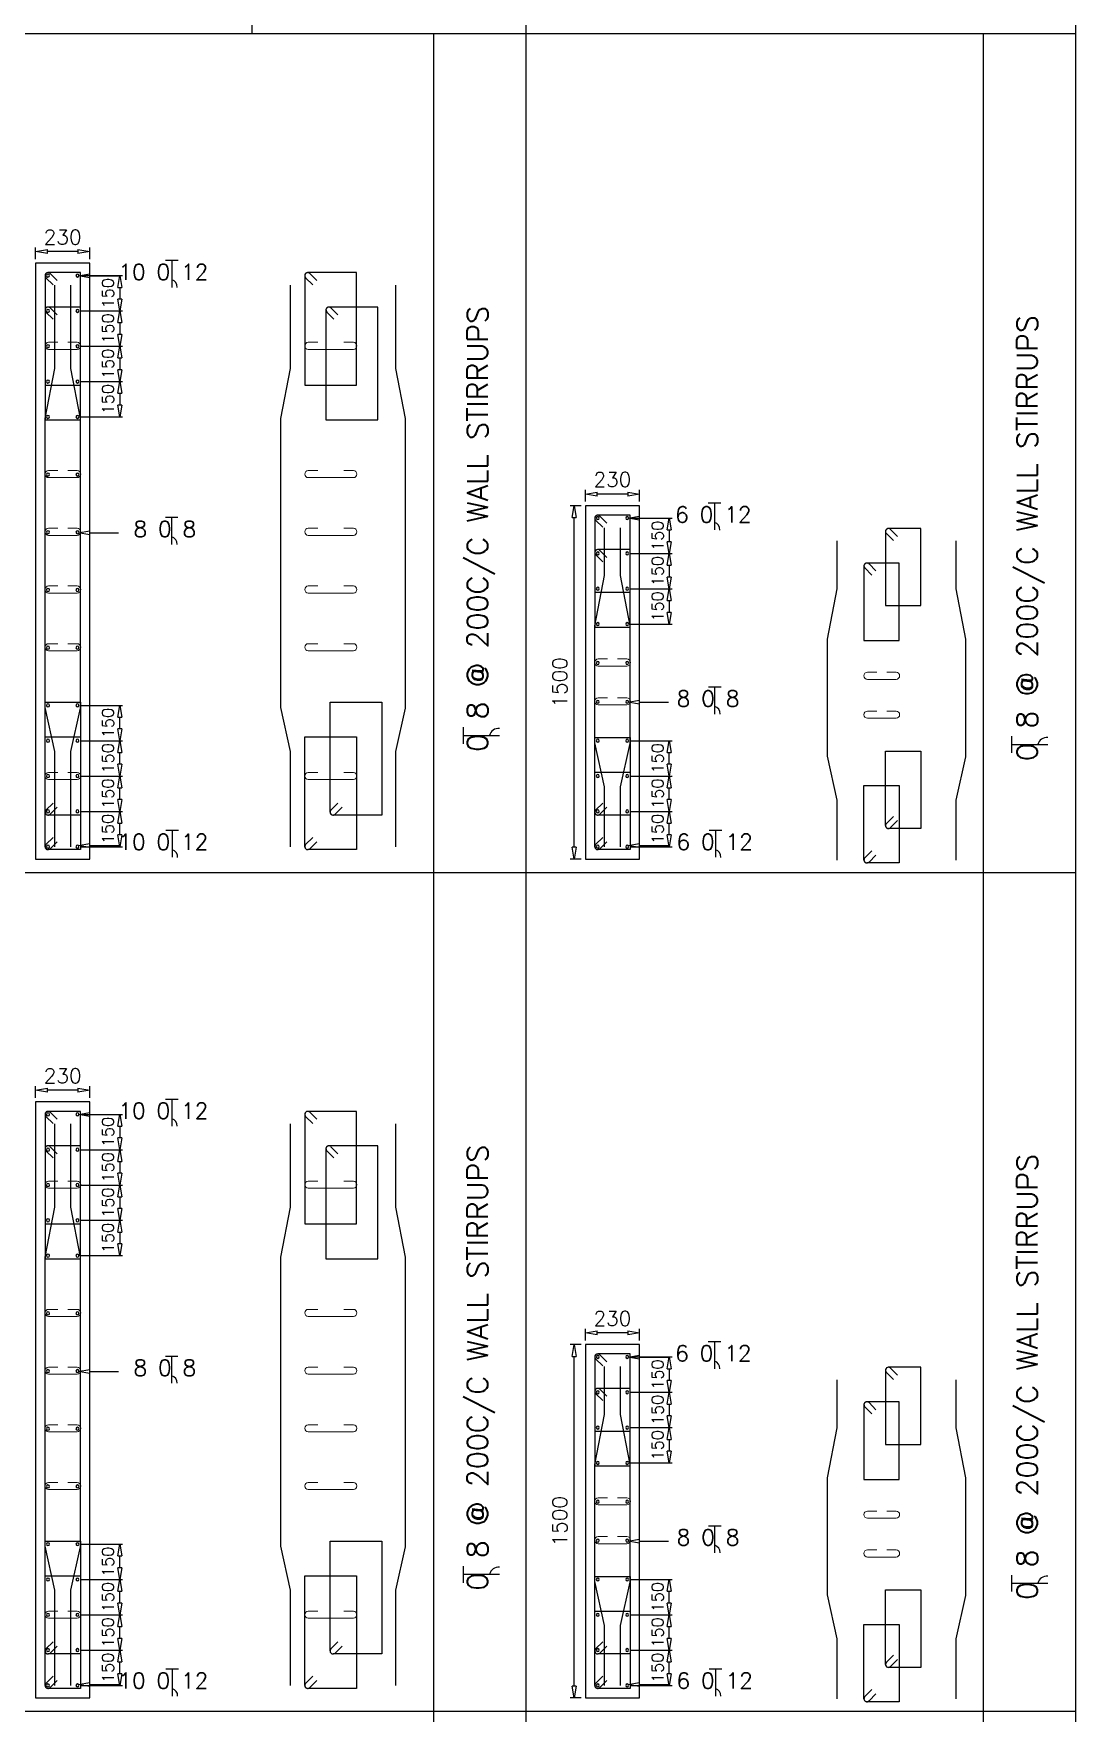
# Model space of a CAD drawing. Header units: millimetres. Extents: x 331487 to 517269, y 198509 to 399936.
# Drawn here: x 389005 to 397853, y 241179 to 255444 of the extents above; entities that cross this region are included whole.
import ezdxf

# ---------------------------------------------------------------- set-up
doc = ezdxf.new("R2010")
doc.units = ezdxf.units.MM
doc.header["$MEASUREMENT"] = 0
doc.layers.add('BEAM', color=1, linetype='Continuous', lineweight=5)
for name, color, linetype in [('COLUMN', 6, 'Continuous'), ('FOOTING', 5, 'Continuous'), ('FOOTING-SCH', 3, 'Continuous')]:
    doc.layers.add(name, color=color, linetype=linetype)
doc.styles.add('RO', font='romans.shx', dxfattribs={"height": 125})
doc.styles.add('ROMANS', font='romans.shx')

# ---------------------------------------------------------------- blocks, each defined once
blk = doc.blocks.new('_ClosedBlank')
at = {"color": 0, "linetype": 'ByBlock', "lineweight": -2}
for p, q in [((-1, 0.17), (0, 0)), ((-1, 0.17), (-1, -0.17)), ((0, 0), (-1, -0.17))]:
    blk.add_line(p, q, dxfattribs=at)

msp = doc.modelspace()

# ---------------------------------------------------------------- linework, layer by layer
at = {"color": 8, "linetype": 'Continuous'}
for p, q in [((380148, 255444), (397853, 255444)), ((380148, 248321), (397853, 248321)), ((380148, 241198), (397853, 241198))]:
    msp.add_line(p, q, dxfattribs=at)
at = {"color": 1, "linetype": 'Continuous'}
for p, q in [((390125, 253519), (390232, 253519)), ((390179, 253519), (390179, 253288)), ((394733, 251459), (394841, 251459)), ((394787, 251459), (394787, 251229)), ((390124, 251336), (390231, 251336)), ((390177, 251336), (390177, 251105)), ((394736, 249896), (394843, 249896)), ((394789, 249896), (394789, 249665)), ((392657, 249412), (392657, 249553)), ((392657, 249482), (392961, 249482)), ((397313, 249336), (397313, 249477)), ((397313, 249406), (397618, 249406)), ((390129, 248679), (390236, 248679)), ((390182, 248679), (390182, 248449)), ((394742, 248679), (394849, 248679)), ((394796, 248679), (394796, 248449)), ((390125, 246396), (390232, 246396)), ((390179, 246396), (390179, 246165)), ((394733, 244336), (394841, 244336)), ((394787, 244336), (394787, 244106)), ((390124, 244213), (390231, 244213)), ((390177, 244213), (390177, 243983)), ((394736, 242773), (394843, 242773)), ((394789, 242773), (394789, 242543)), ((392657, 242289), (392657, 242430)), ((392657, 242360), (392961, 242360)), ((397313, 242213), (397313, 242354)), ((397313, 242284), (397618, 242284)), ((390129, 241556), (390236, 241556)), ((390182, 241556), (390182, 241326)), ((394742, 241556), (394849, 241556)), ((394796, 241556), (394796, 241326))]:
    msp.add_line(p, q, dxfattribs=at)
for centre, radius, start, end in [((390163, 253293), 61.2, 355.5803, 75.6804), ((394772, 251233), 61.2, 355.5803, 75.6804), ((390162, 251110), 61.2, 355.5803, 75.6804), ((394774, 249670), 61.2, 355.5803, 75.6804), ((392955, 249463), 80.7, 85.5803, 165.6804), ((397612, 249386), 80.7, 85.5803, 165.6804), ((390167, 248453), 61.2, 355.5803, 75.6804), ((394780, 248453), 61.2, 355.5803, 75.6804), ((390163, 246170), 61.2, 355.5803, 75.6804), ((394772, 244110), 61.2, 355.5803, 75.6804), ((390162, 243987), 61.2, 355.5803, 75.6804), ((394774, 242547), 61.2, 355.5803, 75.6804), ((392955, 242340), 80.7, 85.5803, 165.6804), ((397612, 242264), 80.7, 85.5803, 165.6804), ((390167, 241330), 61.2, 355.5803, 75.6804), ((394780, 241330), 61.2, 355.5803, 75.6804)]:
    msp.add_arc(centre, radius, start, end, dxfattribs=at)
at = {"layer": 'BEAM', "ltscale": 0.05}
for p, q in [((389132, 252822), (389212, 252822)), ((389375, 252822), (389295, 252822)), ((391338, 252822), (391418, 252822)), ((391721, 252822), (391641, 252822)), ((389132, 252762), (389375, 252762)), ((391338, 252762), (391721, 252762)), ((389132, 251733), (389212, 251733)), ((389132, 251673), (389375, 251673)), ((389375, 251733), (389295, 251733)), ((391338, 251733), (391418, 251733)), ((391338, 251673), (391721, 251673)), ((391721, 251733), (391641, 251733)), ((389132, 251243), (389212, 251243)), ((389375, 251243), (389295, 251243)), ((391338, 251243), (391418, 251243)), ((391721, 251243), (391641, 251243)), ((389132, 251183), (389375, 251183)), ((391338, 251183), (391721, 251183)), ((389132, 250753), (389212, 250753)), ((389132, 250693), (389375, 250693)), ((389375, 250753), (389295, 250753)), ((391338, 250753), (391418, 250753)), ((391338, 250693), (391721, 250693)), ((391721, 250753), (391641, 250753)), ((389132, 250263), (389212, 250263)), ((389375, 250263), (389295, 250263)), ((391338, 250263), (391418, 250263)), ((391721, 250263), (391641, 250263)), ((389132, 250203), (389375, 250203)), ((391338, 250203), (391721, 250203)), ((393800, 250133), (393880, 250133)), ((393800, 250073), (394044, 250073)), ((394044, 250133), (393964, 250133)), ((396086, 250020), (396166, 250020)), ((396086, 249960), (396330, 249960)), ((396330, 250020), (396250, 250020)), ((393800, 249803), (393880, 249803)), ((394044, 249803), (393964, 249803)), ((393800, 249743), (394044, 249743)), ((396086, 249690), (396166, 249690)), ((396330, 249690), (396250, 249690)), ((396086, 249630), (396330, 249630)), ((389132, 249169), (389212, 249169)), ((389132, 249109), (389375, 249109)), ((389375, 249169), (389295, 249169)), ((391338, 249169), (391418, 249169)), ((391338, 249109), (391721, 249109)), ((391721, 249169), (391641, 249169)), ((389132, 245699), (389212, 245699)), ((389375, 245699), (389295, 245699)), ((391338, 245699), (391418, 245699)), ((391721, 245699), (391641, 245699)), ((389132, 245639), (389375, 245639)), ((391338, 245639), (391721, 245639)), ((389132, 244610), (389212, 244610)), ((389132, 244550), (389375, 244550)), ((389375, 244610), (389295, 244610)), ((391338, 244610), (391418, 244610)), ((391338, 244550), (391721, 244550)), ((391721, 244610), (391641, 244610)), ((389132, 244120), (389212, 244120)), ((389375, 244120), (389295, 244120)), ((391338, 244120), (391418, 244120)), ((391721, 244120), (391641, 244120)), ((389132, 244060), (389375, 244060)), ((391338, 244060), (391721, 244060)), ((389132, 243630), (389212, 243630)), ((389132, 243570), (389375, 243570)), ((389375, 243630), (389295, 243630)), ((391338, 243630), (391418, 243630)), ((391338, 243570), (391721, 243570)), ((391721, 243630), (391641, 243630)), ((389132, 243140), (389212, 243140)), ((389132, 243080), (389375, 243080)), ((389375, 243140), (389295, 243140)), ((391338, 243140), (391418, 243140)), ((391338, 243080), (391721, 243080)), ((391721, 243140), (391641, 243140)), ((393800, 243010), (393880, 243010)), ((393800, 242950), (394044, 242950)), ((394044, 243010), (393964, 243010)), ((396086, 242897), (396166, 242897)), ((396086, 242837), (396330, 242837)), ((396330, 242897), (396250, 242897)), ((393800, 242680), (393880, 242680)), ((394044, 242680), (393964, 242680)), ((393800, 242620), (394044, 242620)), ((396086, 242567), (396166, 242567)), ((396086, 242507), (396330, 242507)), ((396330, 242567), (396250, 242567)), ((389132, 242047), (389212, 242047)), ((389132, 241987), (389375, 241987)), ((389375, 242047), (389295, 242047)), ((391338, 242047), (391418, 242047)), ((391338, 241987), (391721, 241987)), ((391721, 242047), (391641, 242047))]:
    msp.add_line(p, q, dxfattribs=at)
for centre, start, end in [((389132, 252792), 90, 270), ((389375, 252792), 270, 90), ((391338, 252792), 90, 270), ((391721, 252792), 270, 90), ((389132, 251703), 90, 270), ((389375, 251703), 270, 90), ((391338, 251703), 90, 270), ((391721, 251703), 270, 90), ((389132, 251213), 90, 270), ((389375, 251213), 270, 90), ((391338, 251213), 90, 270), ((391721, 251213), 270, 90), ((389132, 250723), 90, 270), ((389375, 250723), 270, 90), ((391338, 250723), 90, 270), ((391721, 250723), 270, 90), ((389132, 250233), 90, 270), ((389375, 250233), 270, 90), ((391338, 250233), 90, 270), ((391721, 250233), 270, 90), ((393800, 250103), 90, 270), ((394044, 250103), 270, 90), ((396086, 249990), 90, 270), ((396330, 249990), 270, 90), ((393800, 249773), 90, 270), ((394044, 249773), 270, 90), ((396086, 249660), 90, 270), ((396330, 249660), 270, 90), ((389132, 249139), 90, 270), ((389375, 249139), 270, 90), ((391338, 249139), 90, 270), ((391721, 249139), 270, 90), ((389132, 245669), 90, 270), ((389375, 245669), 270, 90), ((391338, 245669), 90, 270), ((391721, 245669), 270, 90), ((389132, 244580), 90, 270), ((389375, 244580), 270, 90), ((391338, 244580), 90, 270), ((391721, 244580), 270, 90), ((389132, 244090), 90, 270), ((389375, 244090), 270, 90), ((391338, 244090), 90, 270), ((391721, 244090), 270, 90), ((389132, 243600), 90, 270), ((389375, 243600), 270, 90), ((391338, 243600), 90, 270), ((391721, 243600), 270, 90), ((389132, 243110), 90, 270), ((389375, 243110), 270, 90), ((391338, 243110), 90, 270), ((391721, 243110), 270, 90), ((393800, 242980), 90, 270), ((394044, 242980), 270, 90), ((396086, 242867), 90, 270), ((396330, 242867), 270, 90), ((393800, 242650), 90, 270), ((394044, 242650), 270, 90), ((396086, 242537), 90, 270), ((396330, 242537), 270, 90), ((389132, 242017), 90, 270), ((389375, 242017), 270, 90), ((391338, 242017), 90, 270), ((391721, 242017), 270, 90)]:
    msp.add_arc(centre, 30, start, end, dxfattribs=at)
at = {"layer": 'COLUMN'}
for p, q in [((389482, 253494), (389022, 253494)), ((389022, 253494), (389022, 248434)), ((389482, 248434), (389482, 253494)), ((394151, 251434), (393691, 251434)), ((393691, 251434), (393691, 248434)), ((394151, 248434), (394151, 251434)), ((389022, 248434), (389482, 248434)), ((393691, 248434), (394151, 248434)), ((389482, 246371), (389022, 246371)), ((389022, 246371), (389022, 241311)), ((389482, 241311), (389482, 246371)), ((394151, 244311), (393691, 244311)), ((393691, 244311), (393691, 241311)), ((394151, 241311), (394151, 244311)), ((389022, 241311), (389482, 241311)), ((393691, 241311), (394151, 241311))]:
    msp.add_line(p, q, dxfattribs=at)
at = {"layer": 'COLUMN', "color": 3}
for p, q in [((389102, 253389), (389102, 252459)), ((389110, 253371), (389170, 253311)), ((389402, 253414), (389127, 253414)), ((389205, 253347), (389145, 253407)), ((389402, 252459), (389402, 253414)), ((391308, 253389), (391308, 252459)), ((391315, 253371), (391375, 253311)), ((391748, 253414), (391333, 253414)), ((391410, 253347), (391351, 253407)), ((391748, 252459), (391748, 253414)), ((389184, 252601), (389184, 253308)), ((389321, 252601), (389321, 253308)), ((391188, 252601), (391188, 253308)), ((392082, 252601), (392082, 253308)), ((389102, 253097), (389102, 252163)), ((389110, 253079), (389170, 253019)), ((389402, 253122), (389127, 253122)), ((389205, 253055), (389145, 253114)), ((389402, 252163), (389402, 253122)), ((391488, 253097), (391488, 252163)), ((391495, 253079), (391555, 253019)), ((391928, 253122), (391513, 253122)), ((391590, 253055), (391530, 253114)), ((391928, 252163), (391928, 253122)), ((389102, 252175), (389184, 252601)), ((389402, 252175), (389321, 252601)), ((391106, 252175), (391188, 252601)), ((392163, 252175), (392082, 252601)), ((389102, 252459), (389402, 252459)), ((391308, 252459), (391748, 252459)), ((389102, 249721), (389102, 252175)), ((389102, 252163), (389402, 252163)), ((389402, 249715), (389402, 252175)), ((391106, 249721), (391106, 252175)), ((391488, 252163), (391928, 252163)), ((392163, 249715), (392163, 252175)), ((394071, 251354), (393796, 251354)), ((394071, 250699), (394071, 251354)), ((393771, 251329), (393771, 250699)), ((393778, 251311), (393838, 251251)), ((393873, 251287), (393813, 251347)), ((393852, 250841), (393852, 251248)), ((393990, 250841), (393990, 251248)), ((396240, 251216), (396240, 250586)), ((396540, 251241), (396265, 251241)), ((396343, 251174), (396283, 251233)), ((396540, 250586), (396540, 251241)), ((395829, 250728), (395829, 251135)), ((396248, 251198), (396308, 251138)), ((396840, 250728), (396840, 251135)), ((393771, 251037), (393771, 250403)), ((393778, 251019), (393838, 250959)), ((394071, 251062), (393796, 251062)), ((393873, 250995), (393813, 251054)), ((394071, 250403), (394071, 251062)), ((396057, 250923), (396057, 250289)), ((396357, 250948), (396082, 250948)), ((396159, 250881), (396100, 250941)), ((396357, 250289), (396357, 250948)), ((393771, 250415), (393852, 250841)), ((394071, 250415), (393990, 250841)), ((396064, 250906), (396124, 250846)), ((393771, 250699), (394071, 250699)), ((395748, 250302), (395829, 250728)), ((396921, 250302), (396840, 250728)), ((396240, 250586), (396540, 250586)), ((393771, 249421), (393771, 250415)), ((393771, 250403), (394071, 250403)), ((394071, 249415), (394071, 250415)), ((395748, 249308), (395748, 250302)), ((396057, 250289), (396357, 250289)), ((396921, 249302), (396921, 250302)), ((389102, 248832), (389102, 249765)), ((389102, 249765), (389402, 249765)), ((389184, 249347), (389102, 249721)), ((389321, 249347), (389402, 249715)), ((389402, 249765), (389402, 248807)), ((391188, 249347), (391106, 249721)), ((391523, 248832), (391523, 249765)), ((391523, 249765), (391963, 249765)), ((391963, 249765), (391963, 248807)), ((392082, 249347), (392163, 249715)), ((389102, 248539), (389102, 249471)), ((389102, 249471), (389402, 249471)), ((389402, 249471), (389402, 248514)), ((391308, 248539), (391308, 249471)), ((391308, 249471), (391748, 249471)), ((391748, 249471), (391748, 248514)), ((393771, 248832), (393771, 249465)), ((393771, 249465), (394071, 249465)), ((393852, 249047), (393771, 249421)), ((393990, 249047), (394071, 249415)), ((394071, 249465), (394071, 248807)), ((396240, 248718), (396240, 249351)), ((396240, 249351), (396540, 249351)), ((396540, 249351), (396540, 248693)), ((389184, 248538), (389184, 249347)), ((389321, 248538), (389321, 249347)), ((391188, 248538), (391188, 249347)), ((392082, 248538), (392082, 249347)), ((395829, 248934), (395748, 249308)), ((396840, 248934), (396921, 249302)), ((393771, 248539), (393771, 249171)), ((393771, 249171), (394071, 249171)), ((394071, 249171), (394071, 248514)), ((393852, 248538), (393852, 249047)), ((393990, 248538), (393990, 249047)), ((395829, 248425), (395829, 248934)), ((396057, 248426), (396057, 249058)), ((396057, 249058), (396357, 249058)), ((396357, 249058), (396357, 248401)), ((396840, 248425), (396840, 248934)), ((389110, 248849), (389170, 248909)), ((389402, 248807), (389127, 248807)), ((389205, 248874), (389145, 248814)), ((391530, 248849), (391590, 248909)), ((391963, 248807), (391548, 248807)), ((391625, 248874), (391566, 248814)), ((393778, 248849), (393838, 248909)), ((394071, 248807), (393796, 248807)), ((393873, 248874), (393813, 248814)), ((396248, 248736), (396308, 248796)), ((396540, 248693), (396265, 248693)), ((396343, 248760), (396283, 248701)), ((389110, 248557), (389170, 248617)), ((389402, 248514), (389127, 248514)), ((389205, 248581), (389145, 248521)), ((391315, 248557), (391375, 248617)), ((391748, 248514), (391333, 248514)), ((391410, 248581), (391351, 248521)), ((393778, 248557), (393838, 248617)), ((394071, 248514), (393796, 248514)), ((393873, 248581), (393813, 248521)), ((396064, 248443), (396124, 248503)), ((396357, 248401), (396082, 248401)), ((396159, 248468), (396100, 248408)), ((389102, 246266), (389102, 245336)), ((389110, 246249), (389170, 246189)), ((389402, 246291), (389127, 246291)), ((389205, 246224), (389145, 246284)), ((389402, 245336), (389402, 246291)), ((391308, 246266), (391308, 245336)), ((391315, 246249), (391375, 246189)), ((391748, 246291), (391333, 246291)), ((391410, 246224), (391351, 246284)), ((391748, 245336), (391748, 246291)), ((389184, 245478), (389184, 246185)), ((389321, 245478), (389321, 246185)), ((391188, 245478), (391188, 246185)), ((392082, 245478), (392082, 246185)), ((389102, 245974), (389102, 245040)), ((389110, 245956), (389170, 245896)), ((389402, 245999), (389127, 245999)), ((389205, 245932), (389145, 245991)), ((389402, 245040), (389402, 245999)), ((391488, 245974), (391488, 245040)), ((391495, 245956), (391555, 245896)), ((391928, 245999), (391513, 245999)), ((391590, 245932), (391530, 245991)), ((391928, 245040), (391928, 245999)), ((389102, 245052), (389184, 245478)), ((389402, 245052), (389321, 245478)), ((391106, 245052), (391188, 245478)), ((392163, 245052), (392082, 245478)), ((389102, 245336), (389402, 245336)), ((391308, 245336), (391748, 245336)), ((389102, 242598), (389102, 245052)), ((389102, 245040), (389402, 245040)), ((389402, 242592), (389402, 245052)), ((391106, 242598), (391106, 245052)), ((391488, 245040), (391928, 245040)), ((392163, 242592), (392163, 245052)), ((394071, 244231), (393796, 244231)), ((393873, 244164), (393813, 244224)), ((394071, 243576), (394071, 244231)), ((393771, 244206), (393771, 243576)), ((393778, 244189), (393838, 244129)), ((393852, 243718), (393852, 244125)), ((393990, 243718), (393990, 244125)), ((396240, 244093), (396240, 243463)), ((396248, 244075), (396308, 244015)), ((396540, 244118), (396265, 244118)), ((396343, 244051), (396283, 244111)), ((396540, 243463), (396540, 244118)), ((394071, 243939), (393796, 243939)), ((393873, 243872), (393813, 243931)), ((394071, 243280), (394071, 243939)), ((395829, 243605), (395829, 244012)), ((396840, 243605), (396840, 244012)), ((393771, 243914), (393771, 243280)), ((393778, 243896), (393838, 243836)), ((396057, 243800), (396057, 243166)), ((396357, 243825), (396082, 243825)), ((396159, 243758), (396100, 243818)), ((396357, 243166), (396357, 243825)), ((393771, 243292), (393852, 243718)), ((394071, 243292), (393990, 243718)), ((396064, 243783), (396124, 243723)), ((393771, 243576), (394071, 243576)), ((395748, 243179), (395829, 243605)), ((396921, 243179), (396840, 243605)), ((396240, 243463), (396540, 243463)), ((393771, 242298), (393771, 243292)), ((393771, 243280), (394071, 243280)), ((394071, 242292), (394071, 243292)), ((395748, 242185), (395748, 243179)), ((396057, 243166), (396357, 243166)), ((396921, 242179), (396921, 243179)), ((389102, 241709), (389102, 242642)), ((389102, 242642), (389402, 242642)), ((389184, 242224), (389102, 242598)), ((389321, 242224), (389402, 242592)), ((389402, 242642), (389402, 241684)), ((391188, 242224), (391106, 242598)), ((391523, 241709), (391523, 242642)), ((391523, 242642), (391963, 242642)), ((391963, 242642), (391963, 241684)), ((392082, 242224), (392163, 242592)), ((389102, 241416), (389102, 242348)), ((389102, 242348), (389402, 242348)), ((389184, 241415), (389184, 242224)), ((389321, 241415), (389321, 242224)), ((389402, 242348), (389402, 241391)), ((391188, 241415), (391188, 242224)), ((391308, 241416), (391308, 242348)), ((391308, 242348), (391748, 242348)), ((391748, 242348), (391748, 241391)), ((392082, 241415), (392082, 242224)), ((393771, 241709), (393771, 242342)), ((393771, 242342), (394071, 242342)), ((393852, 241924), (393771, 242298)), ((393990, 241924), (394071, 242292)), ((394071, 242342), (394071, 241684)), ((396240, 241595), (396240, 242228)), ((396240, 242228), (396540, 242228)), ((396540, 242228), (396540, 241570)), ((395829, 241811), (395748, 242185)), ((396840, 241811), (396921, 242179)), ((393771, 241416), (393771, 242048)), ((393771, 242048), (394071, 242048)), ((394071, 242048), (394071, 241391)), ((396057, 241303), (396057, 241935)), ((396057, 241935), (396357, 241935)), ((396357, 241935), (396357, 241278)), ((393852, 241415), (393852, 241924)), ((393990, 241415), (393990, 241924)), ((395829, 241302), (395829, 241811)), ((396840, 241302), (396840, 241811)), ((389110, 241726), (389170, 241786)), ((389402, 241684), (389127, 241684)), ((389205, 241751), (389145, 241691)), ((391530, 241726), (391590, 241786)), ((391963, 241684), (391548, 241684)), ((391625, 241751), (391566, 241691)), ((393778, 241726), (393838, 241786)), ((394071, 241684), (393796, 241684)), ((393873, 241751), (393813, 241691)), ((396248, 241613), (396308, 241673)), ((396540, 241570), (396265, 241570)), ((396343, 241637), (396283, 241578)), ((389110, 241434), (389170, 241494)), ((389402, 241391), (389127, 241391)), ((389205, 241458), (389145, 241399)), ((391315, 241434), (391375, 241494)), ((391748, 241391), (391333, 241391)), ((391410, 241458), (391351, 241399)), ((393778, 241434), (393838, 241494)), ((394071, 241391), (393796, 241391)), ((393873, 241458), (393813, 241399)), ((396064, 241321), (396124, 241381)), ((396357, 241278), (396082, 241278)), ((396159, 241345), (396100, 241285))]:
    msp.add_line(p, q, dxfattribs=at)
at = {"layer": 'COLUMN', "color": 4}
for points in [[(389483, 253388), (389727, 253388)], [(394151, 251328), (394396, 251328)], [(389483, 251205), (389727, 251205)], [(394151, 249765), (394396, 249765)], [(389483, 248548), (389738, 248548)], [(394151, 248548), (394406, 248548)], [(389483, 246265), (389727, 246265)], [(389483, 244082), (389727, 244082)], [(394151, 244205), (394396, 244205)], [(394151, 242642), (394396, 242642)], [(389483, 241425), (389738, 241425)], [(394151, 241425), (394406, 241425)]]:
    msp.add_lwpolyline(points, dxfattribs=at)
at = {"layer": 'COLUMN', "color": 3}
for centre, start, end in [((389127, 253389), 45, 180), ((389127, 253389), 90, 225), ((391333, 253389), 45, 180), ((391333, 253389), 90, 225), ((389127, 253097), 45, 180), ((389127, 253097), 90, 225), ((391513, 253097), 45, 180), ((391513, 253097), 90, 225), ((393796, 251329), 45, 180), ((393796, 251329), 90, 225), ((396265, 251216), 45, 180), ((396265, 251216), 90, 225), ((393796, 251037), 45, 180), ((393796, 251037), 90, 225), ((396082, 250923), 45, 180), ((396082, 250923), 90, 225), ((389127, 248832), 135, 270), ((389127, 248832), 180, 315), ((391548, 248832), 135, 270), ((391548, 248832), 180, 315), ((393796, 248832), 135, 270), ((393796, 248832), 180, 315), ((396265, 248718), 135, 270), ((396265, 248718), 180, 315), ((389127, 248539), 135, 270), ((389127, 248539), 180, 315), ((391333, 248539), 135, 270), ((391333, 248539), 180, 315), ((393796, 248539), 135, 270), ((393796, 248539), 180, 315), ((396082, 248426), 135, 270), ((396082, 248426), 180, 315), ((389127, 246266), 45, 180), ((389127, 246266), 90, 225), ((391333, 246266), 45, 180), ((391333, 246266), 90, 225), ((389127, 245974), 45, 180), ((389127, 245974), 90, 225), ((391513, 245974), 45, 180), ((391513, 245974), 90, 225), ((393796, 244206), 45, 180), ((393796, 244206), 90, 225), ((396265, 244093), 45, 180), ((396265, 244093), 90, 225), ((393796, 243914), 45, 180), ((393796, 243914), 90, 225), ((396082, 243800), 45, 180), ((396082, 243800), 90, 225), ((389127, 241709), 135, 270), ((389127, 241709), 180, 315), ((391548, 241709), 135, 270), ((391548, 241709), 180, 315), ((393796, 241709), 135, 270), ((393796, 241709), 180, 315), ((396265, 241595), 135, 270), ((396265, 241595), 180, 315), ((389127, 241416), 135, 270), ((389127, 241416), 180, 315), ((391333, 241416), 135, 270), ((391333, 241416), 180, 315), ((393796, 241416), 135, 270), ((393796, 241416), 180, 315), ((396082, 241303), 135, 270), ((396082, 241303), 180, 315)]:
    msp.add_arc(centre, 25, start, end, dxfattribs=at)
at = {"layer": 'COLUMN', "color": 7}
for centre, start, end in [((389127, 253389), 0, 180), ((389127, 253389), 180, 0), ((389377, 253389), 0, 180), ((389377, 253389), 180, 0), ((389127, 253089), 0, 180), ((389127, 253089), 180, 0), ((389377, 253089), 0, 180), ((389377, 253089), 180, 0), ((389127, 252789), 0, 180), ((389127, 252789), 180, 0), ((389377, 252789), 0, 180), ((389377, 252789), 180, 0), ((389127, 252489), 0, 180), ((389127, 252489), 180, 0), ((389377, 252489), 0, 180), ((389377, 252489), 180, 0), ((389127, 252189), 0, 180), ((389127, 252189), 180, 0), ((389377, 252189), 0, 180), ((389377, 252189), 180, 0), ((389127, 251699), 0, 180), ((389127, 251699), 180, 0), ((389377, 251699), 0, 180), ((389377, 251699), 180, 0), ((389127, 251209), 0, 180), ((389127, 251209), 180, 0), ((389377, 251209), 0, 180), ((389377, 251209), 180, 0), ((393796, 251329), 0, 180), ((393796, 251329), 180, 0), ((394046, 251329), 0, 180), ((394046, 251329), 180, 0), ((393796, 251029), 0, 180), ((393796, 251029), 180, 0), ((394046, 251029), 0, 180), ((394046, 251029), 180, 0), ((389127, 250719), 0, 180), ((389127, 250719), 180, 0), ((389377, 250719), 0, 180), ((389377, 250719), 180, 0), ((393796, 250729), 0, 180), ((393796, 250729), 180, 0), ((394046, 250729), 0, 180), ((394046, 250729), 180, 0), ((393796, 250429), 0, 180), ((393796, 250429), 180, 0), ((394046, 250429), 0, 180), ((394046, 250429), 180, 0), ((389127, 250229), 0, 180), ((389127, 250229), 180, 0), ((389377, 250229), 0, 180), ((389377, 250229), 180, 0), ((393796, 250099), 0, 180), ((393796, 250099), 180, 0), ((394046, 250099), 0, 180), ((394046, 250099), 180, 0), ((393796, 249769), 0, 180), ((394046, 249769), 0, 180), ((389127, 249739), 0, 180), ((389127, 249739), 180, 0), ((389377, 249739), 0, 180), ((389377, 249739), 180, 0), ((393796, 249769), 180, 0), ((394046, 249769), 180, 0), ((389127, 249439), 0, 180), ((389127, 249439), 180, 0), ((389377, 249439), 0, 180), ((389377, 249439), 180, 0), ((393796, 249439), 0, 180), ((393796, 249439), 180, 0), ((394046, 249439), 0, 180), ((394046, 249439), 180, 0), ((389127, 249139), 0, 180), ((389127, 249139), 180, 0), ((389377, 249139), 0, 180), ((389377, 249139), 180, 0), ((393796, 249139), 0, 180), ((393796, 249139), 180, 0), ((394046, 249139), 0, 180), ((394046, 249139), 180, 0), ((389127, 248839), 0, 180), ((389127, 248839), 180, 0), ((389377, 248839), 0, 180), ((389377, 248839), 180, 0), ((393796, 248839), 0, 180), ((393796, 248839), 180, 0), ((394046, 248839), 0, 180), ((394046, 248839), 180, 0), ((389127, 248539), 0, 180), ((389127, 248539), 180, 0), ((389377, 248539), 0, 180), ((389377, 248539), 180, 0), ((393796, 248539), 0, 180), ((393796, 248539), 180, 0), ((394046, 248539), 0, 180), ((394046, 248539), 180, 0), ((389127, 246266), 0, 180), ((389127, 246266), 180, 0), ((389377, 246266), 0, 180), ((389377, 246266), 180, 0), ((389127, 245966), 0, 180), ((389127, 245966), 180, 0), ((389377, 245966), 0, 180), ((389377, 245966), 180, 0), ((389127, 245666), 0, 180), ((389127, 245666), 180, 0), ((389377, 245666), 0, 180), ((389377, 245666), 180, 0), ((389127, 245366), 0, 180), ((389127, 245366), 180, 0), ((389377, 245366), 0, 180), ((389377, 245366), 180, 0), ((389127, 245066), 0, 180), ((389377, 245066), 0, 180), ((389127, 245066), 180, 0), ((389377, 245066), 180, 0), ((389127, 244576), 0, 180), ((389127, 244576), 180, 0), ((389377, 244576), 0, 180), ((389377, 244576), 180, 0), ((393796, 244206), 0, 180), ((394046, 244206), 0, 180), ((389127, 244086), 0, 180), ((389127, 244086), 180, 0), ((389377, 244086), 0, 180), ((389377, 244086), 180, 0), ((393796, 244206), 180, 0), ((394046, 244206), 180, 0), ((393796, 243906), 0, 180), ((393796, 243906), 180, 0), ((394046, 243906), 0, 180), ((394046, 243906), 180, 0), ((389127, 243596), 0, 180), ((389127, 243596), 180, 0), ((389377, 243596), 0, 180), ((389377, 243596), 180, 0), ((393796, 243606), 0, 180), ((393796, 243606), 180, 0), ((394046, 243606), 0, 180), ((394046, 243606), 180, 0), ((393796, 243306), 0, 180), ((393796, 243306), 180, 0), ((394046, 243306), 0, 180), ((394046, 243306), 180, 0), ((389127, 243106), 0, 180), ((389127, 243106), 180, 0), ((389377, 243106), 0, 180), ((389377, 243106), 180, 0), ((393796, 242976), 0, 180), ((393796, 242976), 180, 0), ((394046, 242976), 0, 180), ((394046, 242976), 180, 0), ((393796, 242646), 0, 180), ((393796, 242646), 180, 0), ((394046, 242646), 0, 180), ((394046, 242646), 180, 0), ((389127, 242616), 0, 180), ((389127, 242616), 180, 0), ((389377, 242616), 0, 180), ((389377, 242616), 180, 0), ((389127, 242316), 0, 180), ((389127, 242316), 180, 0), ((389377, 242316), 0, 180), ((389377, 242316), 180, 0), ((393796, 242316), 0, 180), ((393796, 242316), 180, 0), ((394046, 242316), 0, 180), ((394046, 242316), 180, 0), ((389127, 242016), 0, 180), ((389127, 242016), 180, 0), ((389377, 242016), 0, 180), ((389377, 242016), 180, 0), ((393796, 242016), 0, 180), ((393796, 242016), 180, 0), ((394046, 242016), 0, 180), ((394046, 242016), 180, 0), ((389127, 241716), 0, 180), ((389127, 241716), 180, 0), ((389377, 241716), 0, 180), ((389377, 241716), 180, 0), ((393796, 241716), 0, 180), ((393796, 241716), 180, 0), ((394046, 241716), 0, 180), ((394046, 241716), 180, 0), ((389127, 241416), 0, 180), ((389127, 241416), 180, 0), ((389377, 241416), 0, 180), ((389377, 241416), 180, 0), ((393796, 241416), 0, 180), ((393796, 241416), 180, 0), ((394046, 241416), 0, 180), ((394046, 241416), 180, 0)]:
    msp.add_arc(centre, 12.6, start, end, dxfattribs=at)
at = {"layer": 'FOOTING', "color": 4}
for p, q in [((389022, 253529), (389022, 253628)), ((389382, 253593), (389122, 253593)), ((389482, 253529), (389482, 253628)), ((389402, 253389), (389761, 253389)), ((389736, 253289), (389736, 253189)), ((389402, 253089), (389761, 253089)), ((389402, 253089), (389761, 253089)), ((389736, 252989), (389736, 252889)), ((389402, 252789), (389761, 252789)), ((389402, 252789), (389761, 252789)), ((389736, 252689), (389736, 252589)), ((389402, 252489), (389761, 252489)), ((389402, 252489), (389761, 252489)), ((389736, 252389), (389736, 252289)), ((389402, 252189), (389761, 252189)), ((393691, 251469), (393691, 251568)), ((394051, 251533), (393791, 251533)), ((394151, 251469), (394151, 251568)), ((393656, 251434), (393561, 251434)), ((393596, 248534), (393596, 251334)), ((394071, 251329), (394429, 251329)), ((394404, 251229), (394404, 251129)), ((394071, 251029), (394429, 251029)), ((394071, 251029), (394429, 251029)), ((394404, 250929), (394404, 250829)), ((394071, 250729), (394429, 250729)), ((394071, 250729), (394429, 250729)), ((394404, 250629), (394404, 250529)), ((394071, 250429), (394429, 250429)), ((389402, 249739), (389761, 249739)), ((389736, 249539), (389736, 249639)), ((389402, 249439), (389761, 249439)), ((389402, 249439), (389761, 249439)), ((394071, 249439), (394429, 249439)), ((389736, 249239), (389736, 249339)), ((394404, 249239), (394404, 249339)), ((389402, 249139), (389761, 249139)), ((389402, 249139), (389761, 249139)), ((394071, 249139), (394429, 249139)), ((394071, 249139), (394429, 249139)), ((389736, 248939), (389736, 249039)), ((394404, 248939), (394404, 249039)), ((389402, 248839), (389761, 248839)), ((389402, 248839), (389761, 248839)), ((394071, 248839), (394429, 248839)), ((394071, 248839), (394429, 248839)), ((389736, 248639), (389736, 248739)), ((394404, 248639), (394404, 248739)), ((389402, 248539), (389761, 248539)), ((394071, 248539), (394429, 248539)), ((393656, 248434), (393561, 248434)), ((389022, 246406), (389022, 246506)), ((389482, 246406), (389482, 246506)), ((389382, 246471), (389122, 246471)), ((389402, 246266), (389761, 246266)), ((389736, 246166), (389736, 246066)), ((389402, 245966), (389761, 245966)), ((389402, 245966), (389761, 245966)), ((389736, 245866), (389736, 245766)), ((389402, 245666), (389761, 245666)), ((389402, 245666), (389761, 245666)), ((389736, 245566), (389736, 245466)), ((389402, 245366), (389761, 245366)), ((389402, 245366), (389761, 245366)), ((389736, 245266), (389736, 245166)), ((389402, 245066), (389761, 245066)), ((393691, 244346), (393691, 244446)), ((394051, 244411), (393791, 244411)), ((394151, 244346), (394151, 244446)), ((393656, 244311), (393561, 244311)), ((393596, 241411), (393596, 244211)), ((394071, 244206), (394429, 244206)), ((394404, 244106), (394404, 244006)), ((394071, 243906), (394429, 243906)), ((394071, 243906), (394429, 243906)), ((394404, 243806), (394404, 243706)), ((394071, 243606), (394429, 243606)), ((394071, 243606), (394429, 243606)), ((394404, 243506), (394404, 243406)), ((394071, 243306), (394429, 243306)), ((389402, 242616), (389761, 242616)), ((389736, 242416), (389736, 242516)), ((389402, 242316), (389761, 242316)), ((389402, 242316), (389761, 242316)), ((394071, 242316), (394429, 242316)), ((389736, 242116), (389736, 242216)), ((394404, 242116), (394404, 242216)), ((389402, 242016), (389761, 242016)), ((389402, 242016), (389761, 242016)), ((394071, 242016), (394429, 242016)), ((394071, 242016), (394429, 242016)), ((389736, 241816), (389736, 241916)), ((394404, 241816), (394404, 241916)), ((389402, 241716), (389761, 241716)), ((389402, 241716), (389761, 241716)), ((394071, 241716), (394429, 241716)), ((394071, 241716), (394429, 241716)), ((389736, 241516), (389736, 241616)), ((394404, 241516), (394404, 241616)), ((389402, 241416), (389761, 241416)), ((394071, 241416), (394429, 241416)), ((393656, 241311), (393561, 241311))]:
    msp.add_line(p, q, dxfattribs=at)
at = {"layer": 'FOOTING-SCH', "color": 8, "linetype": 'Continuous'}
for p, q in [((390862, 255444), (390862, 264824)), ((393184, 264824), (393184, 202508)), ((397853, 264824), (397853, 202508)), ((392403, 212706), (392403, 255444)), ((397071, 248321), (397071, 255444)), ((397071, 241198), (397071, 248321)), ((397071, 234075), (397071, 241198))]:
    msp.add_line(p, q, dxfattribs=at)

# ---------------------------------------------------------------- block references
at = {"layer": 'COLUMN', "color": 4, "xscale": 100, "yscale": 100, "zscale": 100, "rotation": 180}
for p in [(389383, 253388), (389383, 251205), (394051, 251328), (394051, 249765), (389383, 248548), (394051, 248548), (389383, 246265), (394051, 244205), (389383, 244082), (394051, 242642), (389383, 241425), (394051, 241425)]:
    msp.add_blockref('_ClosedBlank', p, dxfattribs=at)
at = {"layer": 'FOOTING', "color": 4, "xscale": 100, "yscale": 100, "zscale": 100}
for p, rotation in [((389022, 253593), 180), ((389736, 253389), 90), ((389736, 253089), 270), ((389736, 253089), 90), ((389736, 252789), 270), ((389736, 252789), 90), ((389736, 252489), 270), ((389736, 252489), 90), ((389736, 252189), 270), ((393691, 251533), 180), ((393596, 251434), 90), ((394404, 251329), 90), ((394404, 251029), 270), ((394404, 251029), 90), ((394404, 250729), 270), ((394404, 250729), 90), ((394404, 250429), 270), ((389736, 249739), 90), ((389736, 249439), 270), ((389736, 249439), 90), ((394404, 249439), 90), ((389736, 249139), 270), ((394404, 249139), 270), ((389736, 249139), 90), ((394404, 249139), 90), ((389736, 248839), 270), ((394404, 248839), 270), ((389736, 248839), 90), ((394404, 248839), 90), ((389736, 248539), 270), ((394404, 248539), 270), ((393596, 248434), 270), ((389022, 246471), 180), ((389736, 246266), 90), ((389736, 245966), 270), ((389736, 245966), 90), ((389736, 245666), 270), ((389736, 245666), 90), ((389736, 245366), 270), ((389736, 245366), 90), ((389736, 245066), 270), ((393691, 244411), 180), ((393596, 244311), 90), ((394404, 244206), 90), ((394404, 243906), 270), ((394404, 243906), 90), ((394404, 243606), 270), ((394404, 243606), 90), ((394404, 243306), 270), ((389736, 242616), 90), ((389736, 242316), 270), ((389736, 242316), 90), ((394404, 242316), 90), ((389736, 242016), 270), ((394404, 242016), 270), ((389736, 242016), 90), ((394404, 242016), 90), ((389736, 241716), 270), ((394404, 241716), 270), ((389736, 241716), 90), ((394404, 241716), 90), ((389736, 241416), 270), ((394404, 241416), 270), ((393596, 241311), 270)]:
    msp.add_blockref('_ClosedBlank', p, dxfattribs=dict(at, rotation=rotation))
for p in [(389482, 253593), (394151, 251533), (389482, 246471), (394151, 244411)]:
    msp.add_blockref('_ClosedBlank', p, dxfattribs=at)

# ---------------------------------------------------------------- texts
at = {"layer": 'COLUMN', "color": 1, "style": 'ROMANS'}
for s, p in [('10 0 12', (389725, 253352)), ('6 0 12', (394454, 251292)), ('8 0 8', (389853, 251169)), ('8 0 8', (394467, 249729)), ('10 0 12', (389725, 248512)), ('6 0 12', (394465, 248512)), ('10 0 12', (389725, 246229)), ('6 0 12', (394454, 244169)), ('8 0 8', (389853, 244046)), ('8 0 8', (394467, 242606)), ('10 0 12', (389725, 241389)), ('6 0 12', (394465, 241389))]:
    msp.add_text(s, height=135, dxfattribs=at).set_placement(p)
for p in [(392864, 249222), (397532, 249144), (392864, 242099), (397532, 242021)]:
    msp.add_text(' 0 8 @ 200C/C WALL STIRRUPS', height=178.2, rotation=90, dxfattribs=at).set_placement(p)
at = {"layer": 'FOOTING', "color": 3, "char_height": 125, "attachment_point": 5, "style": 'RO'}
for insert in [(389252, 253716), (393921, 251656), (389252, 246593), (393921, 244533)]:
    msp.add_mtext('230', dxfattribs=dict(at, insert=insert))
at = {"layer": 'FOOTING', "color": 3, "attachment_point": 5, "rotation": 90}
for s, insert, char_height, style in [('150', (389636, 253239), 100, 'ROMANS'), ('150', (389636, 252939), 100, 'ROMANS'), ('150', (389636, 252639), 100, 'ROMANS'), ('150', (389636, 252339), 100, 'ROMANS'), ('150', (394304, 251179), 100, 'ROMANS'), ('150', (394304, 250879), 100, 'ROMANS'), ('150', (394304, 250579), 100, 'ROMANS'), ('1500', (393473, 249934), 125, 'RO'), ('150', (389636, 249589), 100, 'ROMANS'), ('150', (389636, 249289), 100, 'ROMANS'), ('150', (394304, 249289), 100, 'ROMANS'), ('150', (389636, 248989), 100, 'ROMANS'), ('150', (394304, 248989), 100, 'ROMANS'), ('150', (389636, 248689), 100, 'ROMANS'), ('150', (394304, 248689), 100, 'ROMANS'), ('150', (389636, 246116), 100, 'ROMANS'), ('150', (389636, 245816), 100, 'ROMANS'), ('150', (389636, 245516), 100, 'ROMANS'), ('150', (389636, 245216), 100, 'ROMANS'), ('150', (394304, 244056), 100, 'ROMANS'), ('150', (394304, 243756), 100, 'ROMANS'), ('150', (394304, 243456), 100, 'ROMANS'), ('1500', (393473, 242811), 125, 'RO'), ('150', (389636, 242466), 100, 'ROMANS'), ('150', (389636, 242166), 100, 'ROMANS'), ('150', (394304, 242166), 100, 'ROMANS'), ('150', (389636, 241866), 100, 'ROMANS'), ('150', (394304, 241866), 100, 'ROMANS'), ('150', (389636, 241566), 100, 'ROMANS'), ('150', (394304, 241566), 100, 'ROMANS')]:
    msp.add_mtext(s, dxfattribs=dict(at, insert=insert, char_height=char_height, style=style))

doc.saveas('drawing.dxf')
